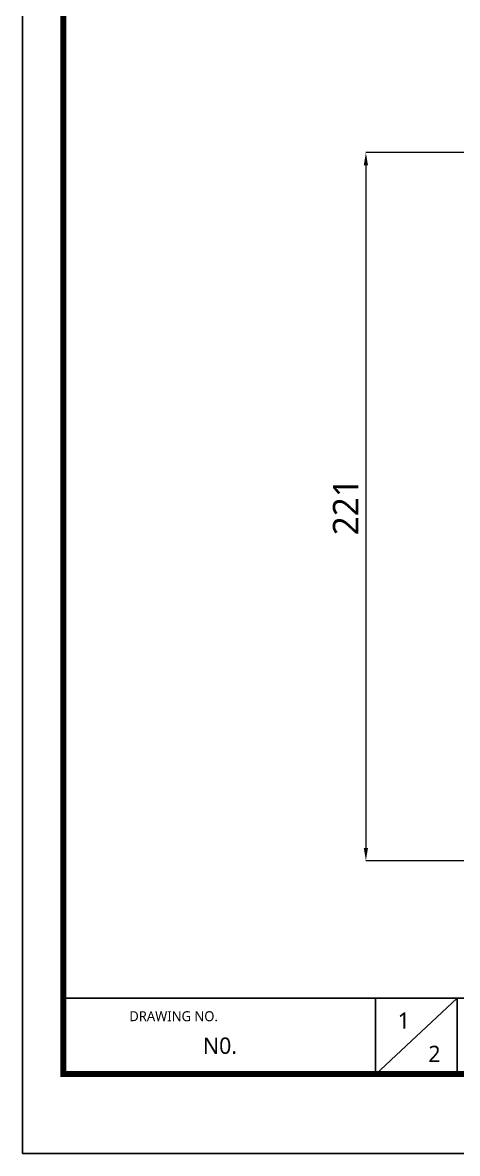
# Model space of a CAD drawing. Extents: x 1007 to 1797, y 752 to 1331.
# Drawn here: x 1007 to 1142.8, y 752 to 1105.2 of the extents above; entities that cross this region are included whole.
import ezdxf

# ---------------------------------------------------------------- set-up
doc = ezdxf.new("R2010")
doc.units = 0
doc.header["$LTSCALE"] = 0.5
doc.header["$MEASUREMENT"] = 0
doc.layers.get('0').update_dxf_attribs({"linetype": 'CONTINUOUS'})
doc.layers.get('DEFPOINTS').update_dxf_attribs({"linetype": 'CONTINUOUS'})
doc.styles.add('Daelim Dimension', font='NanumGothic.ttf')
doc.dimstyles.new('DEFAULT', dxfattribs={"dimscale": 2, "dimtxt": 2, "dimasz": 2, "dimexe": 0, "dimexo": 2, "dimgap": 1, "dimtad": 1, "dimdec": 1, "dimzin": 9, "dimdsep": 46, "dimtxsty": 'Daelim Dimension', "dimcen": 0.5, "dimclrd": 252, "dimclre": 252, "dimclrt": 3, "dimadec": 1, "dimazin": 0, "dimtfac": 1, "dimtdec": 1, "dimtix": 1, "dimtmove": 0, "dimatfit": 3, "dimfxl": 0, "dimtolj": 1, "dimtzin": 1, "dimlwd": 9, "dimlwe": 9, "dimarcsym": 0})

# ---------------------------------------------------------------- blocks, each defined once
blk = doc.blocks.new('*D0')
at = {"color": 5, "lineweight": 9, "ltscale": 0.5}
for p, q in [((1189.84, 1064.61), (1114.2, 1064.61)), ((1114.2, 1060.61), (1114.2, 847.44)), ((1186.99, 843.44), (1114.2, 843.44))]:
    blk.add_line(p, q, dxfattribs=at)
at = {"color": 5, "ltscale": 0.5}
for points in [[(1113.53, 1060.61), (1114.86, 1060.61), (1114.2, 1064.61)], [(1113.53, 847.44), (1114.86, 847.44), (1114.2, 843.44)]]:
    blk.add_solid(points, dxfattribs=at)
at = {"layer": 'DEFPOINTS', "color": 0, "ltscale": 0.5}
for p in [(1193.84, 1064.61), (1114.2, 843.44), (1190.99, 843.44)]:
    blk.add_point(p, dxfattribs=at)
at = {"color": 7, "ltscale": 0.5, "insert": (1107.88, 954.02), "char_height": 8, "attachment_point": 5, "rotation": 90, "style": 'Daelim Dimension'}
blk.add_mtext('\\A1;221', dxfattribs=at)

msp = doc.modelspace()

# ---------------------------------------------------------------- linework, layer by layer
at = {"color": 5}
msp.add_line((1019.71, 800.52), (1655.73, 800.52), dxfattribs=at)
at = {"color": 5, "ltscale": 40}
for p, q in [((1117.2, 800.52), (1117.2, 776.72)), ((1117.2, 800.52), (1117.2, 776.72)), ((1142.68, 800.52), (1117.2, 776.72)), ((1142.68, 800.52), (1117.2, 776.72)), ((1142.68, 800.52), (1142.68, 776.72)), ((1142.68, 800.52), (1142.68, 776.72))]:
    msp.add_line(p, q, dxfattribs=at)
at = {"ltscale": 0.5}
msp.add_lwpolyline([(1007.01, 752.03), (1796.89, 752.03), (1796.89, 1330.79), (1007.01, 1330.79)], close=True, dxfattribs=at)
at = {"color": 5, "linetype": 'ByBlock', "lineweight": 200, "const_width": 1.82}
msp.add_lwpolyline([(1019.71, 776.81), (1784.11, 776.81), (1784.11, 1317.35), (1019.71, 1317.35)], close=True, dxfattribs=at)

# ---------------------------------------------------------------- texts
at = {"color": 5, "ltscale": 40, "style": 'Daelim Dimension'}
msp.add_text('DRAWING NO.', height=3.1171, dxfattribs=at).set_placement((1040.31, 793.32))
at = {"attachment_point": 1, "style": 'Daelim Dimension'}
for s, insert, char_height, width in [('1', (1124.13, 796.06), 5.1, 7.119), ('N0. ', (1063.32, 788.22), 5.101, 32.0004), ('2', (1133.7, 785.66), 5.1, 7.119)]:
    msp.add_mtext(s, dxfattribs=dict(at, insert=insert, char_height=char_height, width=width))

# ---------------------------------------------------------------- dimensions: what is measured, and where the dimension line sits
at = {"color": 5, "ltscale": 0.5}
dim = msp.add_linear_dim(base=(1114.2, 843.44), p1=(1193.84, 1064.61), p2=(1190.99, 843.44), angle=90, dimstyle='DEFAULT', override={"dimtxt": 4, "dimdec": 0, "dimclrd": 5, "dimclre": 5, "dimclrt": 7}, dxfattribs=at)
dim.commit()
dim.dimension.update_dxf_attribs({"geometry": '*D0', "text_midpoint": (1107.88, 954.02)})

doc.saveas('drawing.dxf')
